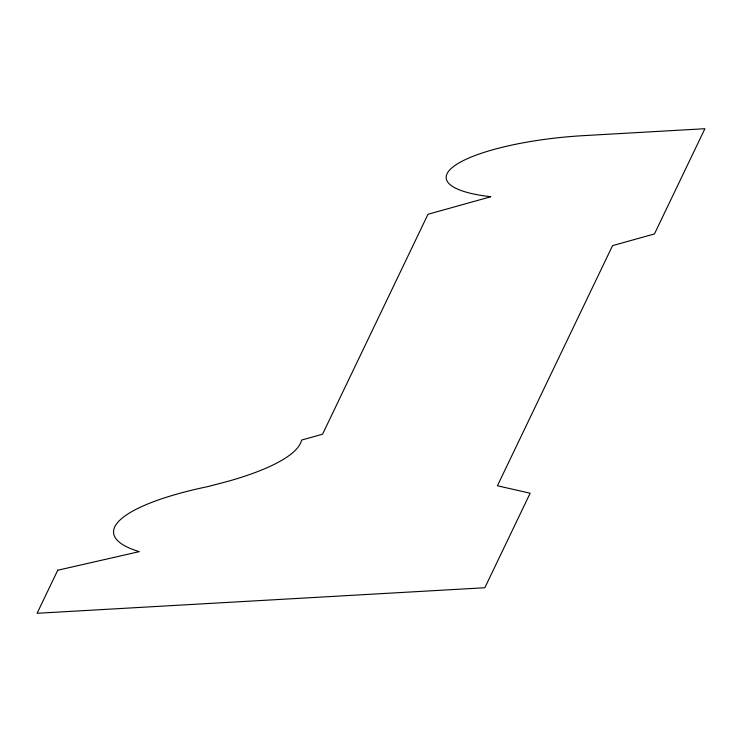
<?xml version="1.0" encoding="UTF-8"?>
<svg xmlns="http://www.w3.org/2000/svg" width="742" height="742" viewBox="0 0 742 742"><rect width="100%" height="100%" fill="white"/><g stroke="black" fill="none" stroke-linecap="round" stroke-linejoin="round"><path stroke-width="1.11" d="M57.728 570.246L37.1 613.282L484.832 587.738L530.15 493.217L497.418 485.787L612.558 245.63L654.453 233.934L704.9 128.718L585.503 135.526A122.801 29.912 -5.3 0 0 456.506 164.455A122.801 29.912 -5.3 0 0 490.833 196.741L427.995 214.28L322.547 434.228L301.595 440.071A195.183 47.553 -5.3 0 1 227.293 481.512L207.667 486.631A168.953 41.162 -5.3 0 0 139.227 551.649L57.728 570.246"/></g></svg>
